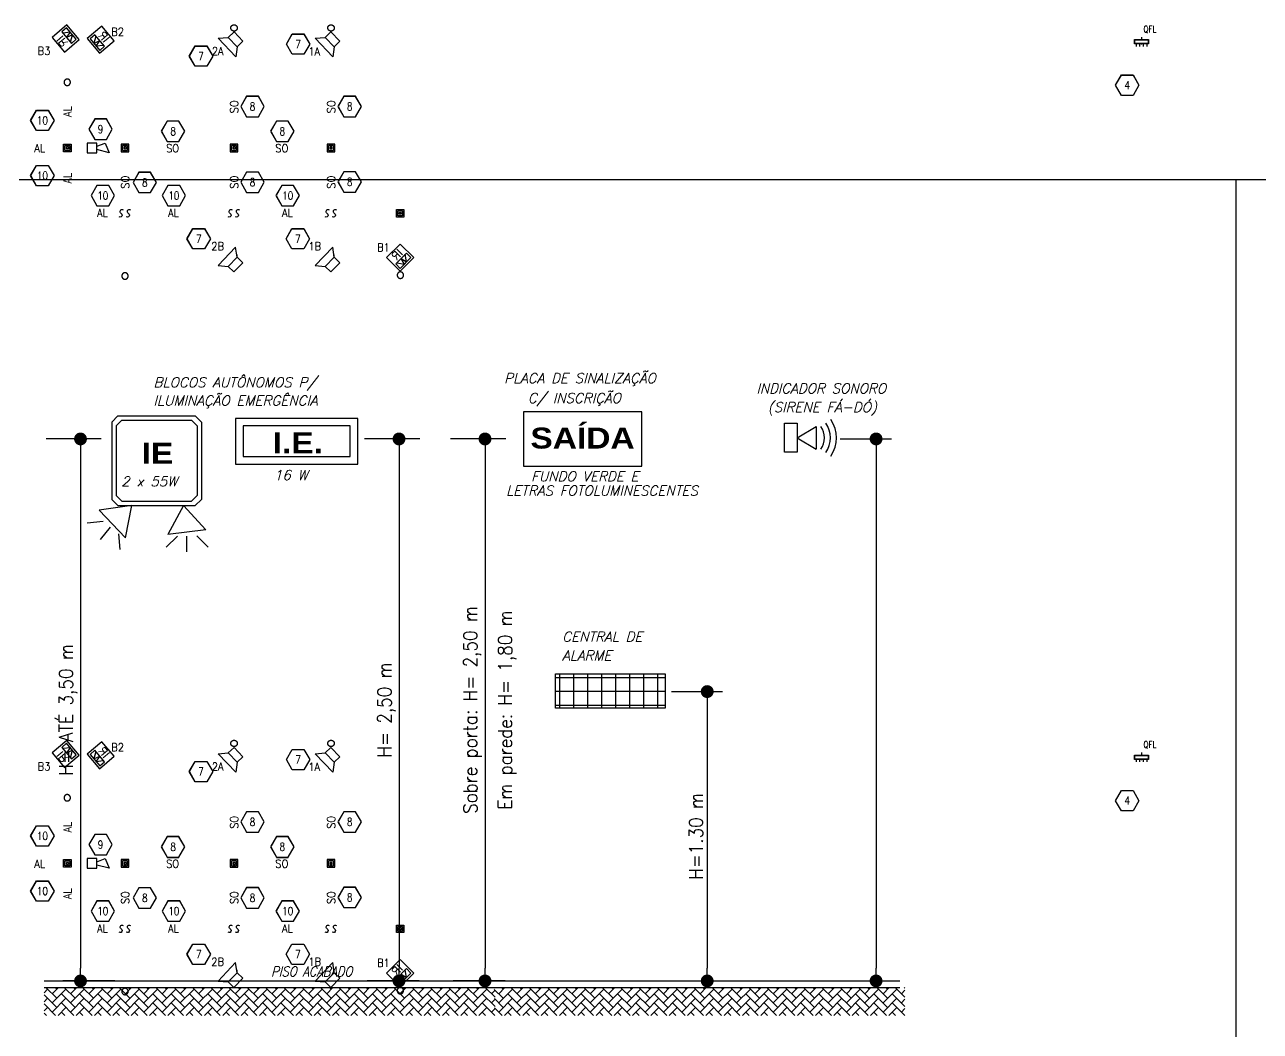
# Model space of a CAD drawing. Header units: millimetres. Extents: x -96513 to 442697, y -70111 to 173034.
# Drawn here: x 289852 to 328463, y -51724 to -20275 of the extents above; entities that cross this region are included whole.
import ezdxf
from ezdxf.enums import TextEntityAlignment as Align

# ---------------------------------------------------------------- set-up
doc = ezdxf.new("R2010")
doc.units = ezdxf.units.MM
doc.set_wipeout_variables(frame=1)
doc.linetypes.add('EXPOSED0', pattern=[6.35, 3.175, -0.79375, 0.396875, -0.79375, 0.396875, -0.79375])
for name, color, linetype in [('ALV1', 1, 'Continuous'), ('Anno', 223, 'Continuous'), ('Dimens', 30, 'Continuous'), ('Eqpm-Id', 2, 'Continuous'), ('Fire', 133, 'Continuous'), ('Hatch', 8, 'Continuous'), ('Inc', 10, 'Continuous'), ('Lite-Cqd', 114, 'Continuous'), ('Misc2', 223, 'Continuous'), ('Panel', 53, 'Continuous'), ('Symb-De', 6, 'Continuous'), ('Symb-Hi', 1, 'Continuous'), ('Symb3', 140, 'Continuous'), ('Symb9', 1, 'Continuous'), ('TextIn', 172, 'Continuous'), ('Wire', 84, 'Continuous')]:
    doc.layers.add(name, color=color, linetype=linetype)
doc.styles.add('Arial-Black', font='')
doc.styles.add('MECS', font='ROMANS.shx', dxfattribs={"width": 0.9, "height": 6250})
doc.styles.add('ROMANS', font='ROMANS.shx', dxfattribs={"width": 0.9, "height": 0.09375})
doc.styles.get('Arial-Black').set_extended_font_data('Arial Black')

# ---------------------------------------------------------------- blocks, each defined once
blk = doc.blocks.new('E.IntWir-Conduit')
at = {"color": 0, "linetype": 'ByBlock', "lineweight": -2}
blk.add_circle((0, 0.098425), 0.03937, dxfattribs=at)
blk = doc.blocks.new('*U106')
for points in [[(-0.047, -0.047), (0.047, -0.047), (0.047, 0.047), (-0.047, 0.047)], [(-0.03, -0.03), (0.03, -0.03), (0.03, 0.03), (-0.03, 0.03)], [(-0.012, -0.012), (0.012, -0.012), (0.012, 0.012), (-0.012, 0.012)]]:
    blk.add_lwpolyline(points, close=True)
blk = doc.blocks.new('G.Label-On-Line')
at = {"color": 18, "linetype": 'ByBlock', "lineweight": -2}
blk.add_wipeout([(-0.5, -0.5), (0.5, -0.5), (0.5, 0.5), (-0.5, 0.5)], dxfattribs=at)
at = {"color": 0, "linetype": 'ByBlock', "lineweight": -2, "style": 'MECS', "width": 0.9}
blk.add_attdef('LABEL', text='', height=1, dxfattribs=at).set_placement((0, 0), align=Align.MIDDLE_CENTER)
blk = doc.blocks.new('G.RefSym-Keynote')
at = {"color": 18}
blk.add_wipeout([(-0.073, 0.123), (0.07, 0.123), (0.142, -0.001), (0.07, -0.124), (-0.073, -0.124), (-0.144, -0.001)], dxfattribs=at)
at = {"color": 0, "linetype": 'ByBlock'}
blk.add_lwpolyline([(-0.073, 0.125), (0.071, 0.125), (0.143, -0.001), (0.071, -0.126), (-0.073, -0.126), (-0.146, -0.001)], close=True, dxfattribs=at)
at = {"color": 0, "linetype": 'ByBlock', "style": 'MECS', "width": 0.8}
blk.add_attdef('NUM', text='', height=0.0941, dxfattribs=at).set_placement((-0.001, -0.001), align=Align.MIDDLE)
blk = doc.blocks.new('E.IntSnd-Loudspeaker')
at = {"color": 18}
blk.add_wipeout([(-0.098, -0.079), (-0.098, 0.079), (0, 0.079), (0.098, 0.157), (0.098, -0.157), (0, -0.079)], dxfattribs=at)
at = {"color": 0, "linetype": 'ByBlock', "lineweight": -2}
blk.add_lwpolyline([(0, 0.079), (-0.098, 0.079), (-0.098, -0.079), (0, -0.079), (0, 0.079), (0.098, 0.157), (0.098, -0.157), (0, -0.079)], dxfattribs=at)
at = {"color": 0, "linetype": 'ByBlock', "lineweight": -2, "style": 'MECS', "width": 0.9}
blk.add_attdef('ID', text='', height=0.0984, dxfattribs=at).set_placement((0.158, 0.046), align=Align.TOP_LEFT)
blk = doc.blocks.new('E.IntFire-Flame Detector - Infrared')
at = {"color": 18, "linetype": 'ByBlock'}
blk.add_wipeout([(-0.117, -0.118), (-0.117, 0.118), (0.119, 0.118), (0.119, -0.118)], dxfattribs=at)
at = {"color": 0, "linetype": 'ByBlock', "lineweight": -2}
blk.add_lwpolyline([(-0.117, -0.118), (-0.117, 0.118), (0.119, 0.118), (0.119, -0.118)], close=True, dxfattribs=at)
at = {"color": 1, "linetype": 'ByBlock', "lineweight": -2}
blk.add_lwpolyline([(-0.092, -0.094), (-0.092, -0.016), (0.094, -0.016), (0.094, -0.094)], close=True, dxfattribs=at)
blk.add_lwpolyline([(0.074, -0.016), (0.021, -0.094), (0.001, -0.016), (-0.019, -0.094), (-0.072, -0.016)], dxfattribs=at)
at = {"color": 0, "linetype": 'ByBlock', "lineweight": -2, "style": 'MECS'}
blk.add_text('IR', height=0.0984, dxfattribs=at).set_placement((0.001, 0.004), align=Align.CENTER)
blk = doc.blocks.new('*U107')
for points in [[(-0.047, -0.047), (0.047, -0.047), (0.047, 0.047), (-0.047, 0.047)], [(-0.03, -0.03), (0.03, -0.03), (0.03, 0.03), (-0.03, 0.03)], [(-0.012, -0.012), (0.012, -0.012), (0.012, 0.012), (-0.012, 0.012)]]:
    blk.add_lwpolyline(points, close=True)
blk = doc.blocks.new('G.GenSym-Single Break')
at = {"color": 0}
for points in [[(0, 0, 1.046334), (-0.025, 0.043, 1.046334)], [(0, 0, 1), (0.025, -0.043, 1)]]:
    blk.add_lwpolyline(points, format="xyb", dxfattribs=at)
blk = doc.blocks.new('E.IntFire-Alarm Attributes')
at = {"layer": 'Defpoints'}
blk.add_point((0, 0), dxfattribs=at)
at = {"color": 0, "linetype": 'ByBlock', "style": 'MECS', "width": 0.9, "flags": 8}
for tag, p in [('LOC1', (0, 9.49)), ('LOC2', (0, 5.87)), ('ALARMNUM', (0, -5.33))]:
    blk.add_attdef(tag, text='', height=2.5, dxfattribs=at).set_placement(p, align=Align.MIDDLE)
at = {"layer": 'Symb3', "color": 0, "style": 'MECS', "width": 0.8, "flags": 8}
blk.add_attdef('SI', (3.67, -0.3), '', height=2, dxfattribs=at)
at = {"layer": 'Symb9', "color": 0, "style": 'MECS', "width": 0.8, "flags": 9}
blk.add_attdef('DN', text='', height=2, dxfattribs=at).set_placement((0, -8.07), align=Align.MIDDLE_CENTER)
blk = doc.blocks.new('E.IntFire-Horn')
at = {"color": 18}
blk.add_wipeout([(-0.059, 0), (-0.059, 0.118), (-0.02, 0.118), (-0.059, 0.27), (0.059, 0.22), (0.02, 0.118), (0.059, 0.118), (0.059, 0)], dxfattribs=at)
at = {"color": 0, "linetype": 'ByBlock', "lineweight": -2}
blk.add_lwpolyline([(0.02, 0.118), (0.059, 0.22), (-0.059, 0.27), (-0.02, 0.118)], dxfattribs=at)
blk.add_lwpolyline([(0.059, 0), (-0.059, 0), (-0.059, 0.118), (0.059, 0.118)], close=True, dxfattribs=at)
blk = doc.blocks.new('E.IntPan-Distrib Board (flush)')
at = {"color": 0, "linetype": 'ByBlock', "lineweight": -2}
blk.add_point((0, 0), dxfattribs=at)
at = {"layer": 'Symb-De', "style": 'MECS', "width": 0.8}
blk.add_attdef('DBN', text='', height=0.118, dxfattribs=at).set_placement((0, 0.205), align=Align.MIDDLE)
at = {"layer": 'Symb-Hi', "color": 0, "style": 'MECS', "width": 0.9, "flags": 1}
blk.add_attdef('DB', text='', height=0.0787, dxfattribs=at).set_placement((0.413, 0.081), align=Align.MIDDLE)
at = {"layer": 'Symb3', "color": 0, "style": 'MECS', "width": 0.8, "flags": 8}
blk.add_attdef('SI', text='', height=0.0787, dxfattribs=at).set_placement((0.413, -0.02), align=Align.MIDDLE)
at = {"layer": 'Symb9', "color": 0, "style": 'MECS', "width": 0.8, "flags": 9}
blk.add_attdef('DN', text='', height=0.0787, dxfattribs=at).set_placement((0.413, -0.126), align=Align.MIDDLE)
at = {"color": 18, "linetype": 'ByBlock'}
blk.add_wipeout([(-0.119, -0.072), (0.119, -0.072), (0.119, -0.006), (-0.119, -0.006)], dxfattribs=at)
at = {"linetype": 'ByBlock', "lineweight": -2}
h = blk.add_hatch(color=0, dxfattribs=at)
h.paths.add_polyline_path([(-0.125, 0), (-0.125, -0.078), (0.125, -0.078), (0.125, 0)])
h.paths.add_polyline_path([(0.119, -0.006), (0.119, -0.072), (-0.119, -0.072), (-0.119, -0.006)], flags=16)
at = {"color": 0, "linetype": 'ByBlock', "lineweight": -2}
for p, q in [((-0.094, 0), (-0.094, 0.044)), ((-0.031, 0), (-0.031, 0.044)), ((0.031, 0), (0.031, 0.044)), ((0.094, 0), (0.094, 0.044)), ((0, -0.123), (0, -0.078))]:
    blk.add_line(p, q, dxfattribs=at)
for points in [[(-0.125, -0.078), (0.125, -0.078), (0.125, 0), (-0.125, 0)], [(-0.119, -0.072), (0.119, -0.072), (0.119, -0.006), (-0.119, -0.006)]]:
    blk.add_lwpolyline(points, close=True, dxfattribs=at)
blk = doc.blocks.new('DOT')
at = {"layer": 'ALV1', "color": 0, "linetype": 'ByBlock'}
blk.add_line((-0.5, 0), (-1, 0), dxfattribs=at)
at = {"layer": 'ALV1', "color": 0, "linetype": 'ByBlock', "const_width": 0.5}
blk.add_lwpolyline([(-0.25, 0, 1), (0.25, 0, 1)], format="xyb", close=True, dxfattribs=at)

msp = doc.modelspace()

# ---------------------------------------------------------------- hatches: boundary and pattern name
at = {"layer": 'Hatch', "linetype": 'Continuous'}
h = msp.add_hatch(dxfattribs=at)
h.set_pattern_fill('AR-HBONE', color=256, scale=50.553429, style=0)
h.set_pattern_definition([(45, (-2970303.86, -3504822.42), (0, 285.973378), [606.641145, -202.213715]), (135, (-2970160.87, -3504679.44), (0, 285.973378), [606.641145, -202.213715])])
h.paths.add_polyline_path([(317358, -50355), (304526, -50355), (304541, -51226), (317358, -51226)])
at = {"layer": 'Inc', "linetype": 'Continuous'}
h = msp.add_hatch(dxfattribs=at)
h.set_pattern_fill('NET', color=256, scale=137.672736, style=0)
h.set_pattern_definition([(0, (-2257518.2, -736546.33), (0, 437.11094), []), (90, (-2257518.2, -736546.33), (-437.11094, 0), [])])
h.paths.add_polyline_path([(309864, -40560), (306442, -40560), (306442, -41624), (309864, -41624)])

# ---------------------------------------------------------------- linework, layer by layer
at = {"color": 8}
msp.add_line((327697, -25111), (327697, -65111), dxfattribs=at)
at = {"linetype": 'Continuous'}
for p, q in [((304571, -50151), (317203, -50151)), ((304571, -50355), (317203, -50355))]:
    msp.add_line(p, q, dxfattribs=at)
at = {"layer": 'Dimens'}
for p, q in [((292244, -33217), (290522, -33217)), ((302197, -33217), (300475, -33217)), ((304884, -33217), (303162, -33217)), ((315338, -33217), (316939, -33217)), ((316457, -33417), (316457, -33618)), ((304236, -33618), (304236, -49750)), ((316457, -33618), (316457, -40710)), ((316457, -37866), (316457, -49750)), ((310061, -41111), (311662, -41111)), ((311180, -41512), (311180, -49750)), ((292670, -50151), (291039, -50151)), ((304869, -50151), (303239, -50151)), ((310061, -50151), (311662, -50151))]:
    msp.add_line(p, q, dxfattribs=at)
at = {"layer": 'Dimens', "const_width": 201}
for points in [[(316457, -33317, 1), (316457, -33116, 1)], [(311180, -41010, 1), (311180, -41211, 1)]]:
    msp.add_lwpolyline(points, format="xyb", close=True, dxfattribs=at)
at = {"layer": 'Inc', "linetype": 'Continuous'}
for p, q in [((292571, -32690), (292767, -32494)), ((292571, -32690), (292571, -35104)), ((292711, -32811), (292888, -32634)), ((292711, -32811), (292711, -34984)), ((292767, -32494), (295181, -32494)), ((292888, -32634), (295061, -32634)), ((293132, -32494), (294816, -32494)), ((293132, -32494), (294816, -32494)), ((293216, -32634), (294732, -32634)), ((293216, -32634), (294732, -32634)), ((295237, -32811), (295061, -32634)), ((295378, -32690), (295181, -32494)), ((295237, -32811), (295237, -34984)), ((295378, -32690), (295378, -35104)), ((292711, -33139), (292711, -34655)), ((295237, -33139), (295237, -34655)), ((313988, -33181), (314589, -32827)), ((313988, -33181), (314589, -33536)), ((314589, -32827), (314589, -33536)), ((292571, -35104), (292767, -35301)), ((292711, -34984), (292888, -35161)), ((295237, -34984), (295061, -35161)), ((295378, -35104), (295181, -35301)), ((293195, -35301), (292181, -35444)), ((293005, -36307), (292181, -35444)), ((292767, -35301), (295181, -35301)), ((292888, -35161), (295061, -35161)), ((293005, -36307), (293195, -35301)), ((293132, -35301), (294816, -35301)), ((293132, -35301), (294816, -35301)), ((293216, -35161), (294732, -35161)), ((293216, -35161), (294732, -35161)), ((294819, -35301), (294329, -36200)), ((295513, -36054), (294819, -35301)), ((292302, -35796), (291808, -35845)), ((292521, -35976), (292207, -36360)), ((292779, -36179), (292828, -36673)), ((294624, -36250), (294273, -36601)), ((295513, -36054), (294329, -36200)), ((294908, -36250), (294908, -36747)), ((295236, -36243), (295587, -36594))]:
    msp.add_line(p, q, dxfattribs=at)
for points in [[(309140, -32367), (305443, -32367), (305443, -34066), (309140, -34066)], [(313600, -33635), (313600, -32728), (313988, -32728), (313988, -33635)], [(306442, -40560), (309864, -40560), (309864, -41624), (306442, -41624)]]:
    msp.add_lwpolyline(points, close=True, dxfattribs=at)
at = {"layer": 'Inc'}
for points in [[(296439, -32573), (296439, -34005), (300260, -34005), (300260, -32573)], [(296678, -32811), (296678, -33767), (300021, -33767), (300021, -32811)]]:
    msp.add_lwpolyline(points, close=True, dxfattribs=at)
at = {"layer": 'Inc', "color": 2, "linetype": 'Continuous'}
for radius in [810, 998, 622]:
    msp.add_arc((314222, -33181), radius, 325.2097, 34.7903, dxfattribs=at)
at = {"layer": 'TextIn'}
msp.add_line((311465, -50151), (313066, -50151), dxfattribs=at)

# ---------------------------------------------------------------- block references
at = {"color": 2, "linetype": 'Continuous', "xscale": -2540, "yscale": 2540, "zscale": 2540, "rotation": 180}
for p in [(292865, -26168), (293091, -26168), (296272, -26168), (296498, -26168), (299302, -26168), (299528, -26168), (292865, -48523), (293091, -48523), (296272, -48523), (296498, -48523), (299302, -48523), (299528, -48523)]:
    msp.add_blockref('G.GenSym-Single Break', p, dxfattribs=at)
at = {"layer": 'Anno', "color": 83}
ref = msp.add_blockref('G.RefSym-Keynote', (324307, -22162), dxfattribs=dict(at, xscale=2540, yscale=2540, zscale=2540))
ref.add_attrib('NUM', '4', dxfattribs={"layer": '0', "color": 0, "linetype": 'ByBlock', "height": 250, "style": 'MECS', "width": 0.8}).set_placement((324304, -22163), align=Align.MIDDLE)
ref = msp.add_blockref('G.RefSym-Keynote', (290408, -23264), dxfattribs=dict(at, xscale=2540, yscale=2540, zscale=2540))
ref.add_attrib('NUM', '10', dxfattribs={"layer": '0', "color": 0, "linetype": 'ByBlock', "height": 250, "style": 'MECS', "width": 0.8}).set_placement((290405, -23266), align=Align.MIDDLE)
ref = msp.add_blockref('G.RefSym-Keynote', (290408, -24986), dxfattribs=dict(at, xscale=2540, yscale=2540, zscale=2540))
ref.add_attrib('NUM', '10', dxfattribs={"layer": '0', "color": 0, "linetype": 'ByBlock', "height": 250, "style": 'MECS', "width": 0.8}).set_placement((290405, -24987), align=Align.MIDDLE)
ref = msp.add_blockref('G.RefSym-Keynote', (294515, -25615), dxfattribs=dict(at, xscale=-2540, yscale=2540, zscale=2540, rotation=180))
ref.add_attrib('NUM', '10', dxfattribs={"layer": '0', "color": 0, "linetype": 'ByBlock', "height": 250, "style": 'MECS', "width": 0.8}).set_placement((294513, -25614), align=Align.MIDDLE)
ref = msp.add_blockref('G.RefSym-Keynote', (298074, -25615), dxfattribs=dict(at, xscale=-2540, yscale=2540, zscale=2540, rotation=180))
ref.add_attrib('NUM', '10', dxfattribs={"layer": '0', "color": 0, "linetype": 'ByBlock', "height": 250, "style": 'MECS', "width": 0.8}).set_placement((298072, -25614), align=Align.MIDDLE)
ref = msp.add_blockref('G.RefSym-Keynote', (324307, -44517), dxfattribs=dict(at, xscale=2540, yscale=2540, zscale=2540))
ref.add_attrib('NUM', '4', dxfattribs={"layer": '0', "color": 0, "linetype": 'ByBlock', "height": 250, "style": 'MECS', "width": 0.8}).set_placement((324304, -44518), align=Align.MIDDLE)
ref = msp.add_blockref('G.RefSym-Keynote', (290408, -45619), dxfattribs=dict(at, xscale=2540, yscale=2540, zscale=2540))
ref.add_attrib('NUM', '10', dxfattribs={"layer": '0', "color": 0, "linetype": 'ByBlock', "height": 250, "style": 'MECS', "width": 0.8}).set_placement((290405, -45621), align=Align.MIDDLE)
ref = msp.add_blockref('G.RefSym-Keynote', (290408, -47341), dxfattribs=dict(at, xscale=2540, yscale=2540, zscale=2540))
ref.add_attrib('NUM', '10', dxfattribs={"layer": '0', "color": 0, "linetype": 'ByBlock', "height": 250, "style": 'MECS', "width": 0.8}).set_placement((290405, -47342), align=Align.MIDDLE)
ref = msp.add_blockref('G.RefSym-Keynote', (294515, -47970), dxfattribs=dict(at, xscale=-2540, yscale=2540, zscale=2540, rotation=180))
ref.add_attrib('NUM', '10', dxfattribs={"layer": '0', "color": 0, "linetype": 'ByBlock', "height": 250, "style": 'MECS', "width": 0.8}).set_placement((294513, -47969), align=Align.MIDDLE)
ref = msp.add_blockref('G.RefSym-Keynote', (298074, -47970), dxfattribs=dict(at, xscale=-2540, yscale=2540, zscale=2540, rotation=180))
ref.add_attrib('NUM', '10', dxfattribs={"layer": '0', "color": 0, "linetype": 'ByBlock', "height": 250, "style": 'MECS', "width": 0.8}).set_placement((298072, -47969), align=Align.MIDDLE)
at = {"layer": 'Dimens', "xscale": 401.2176883465023, "yscale": 401.2176883465023, "zscale": 401.2176883465023}
for p, rotation in [((291596, -33217), 90), ((301549, -33217), 90), ((304236, -33217), 90), ((311180, -41111), 90), ((291596, -50151), 270), ((304236, -50151), 270), ((311180, -50151), 270), ((316457, -50151), 270)]:
    msp.add_blockref('DOT', p, dxfattribs=dict(at, rotation=rotation))
at = {"layer": 'Fire', "xscale": -2540, "yscale": 2540, "zscale": 2540}
for name, p, rotation in [('E.IntFire-Flame Detector - Infrared', (291127, -20703), 130.2363583092725), ('E.IntFire-Flame Detector - Infrared', (292230, -20745), 310.2363583092725), ('E.IntFire-Horn', (291804, -24123), 269.9980708493723), ('E.IntFire-Flame Detector - Infrared', (291127, -43058), 130.2363583092726), ('E.IntFire-Flame Detector - Infrared', (292230, -43100), 310.2363583092725), ('E.IntFire-Horn', (291804, -46479), 269.9980708493723)]:
    msp.add_blockref(name, p, dxfattribs=dict(at, rotation=rotation))
at = {"layer": 'Lite-Cqd', "xscale": -2540, "yscale": 2540, "zscale": 2540, "rotation": 180}
for name, p in [('*U106', (291186, -24124)), ('*U107', (301585, -26168)), ('*U106', (291186, -46479)), ('*U107', (301585, -48523))]:
    msp.add_blockref(name, p, dxfattribs=at)
at = {"layer": 'Lite-Cqd', "xscale": 2540, "yscale": 2540, "zscale": 2540}
for p in [(292987, -24124), (296394, -24124), (299424, -24124), (292987, -46479), (296394, -46479), (299424, -46479)]:
    msp.add_blockref('*U106', p, dxfattribs=at)
at = {"layer": 'Panel'}
ref = msp.add_blockref('E.IntPan-Distrib Board (flush)', (324748, -20875), dxfattribs=dict(at, xscale=-1752.6, yscale=1752.6, zscale=1752.6, rotation=180))
ref.add_attrib('DBN', 'QFL', dxfattribs={"layer": 'Symb-De', "height": 207, "style": 'MECS', "width": 0.8}).set_placement((325015, -20421), align=Align.MIDDLE)
ref = msp.add_blockref('E.IntPan-Distrib Board (flush)', (324748, -43230), dxfattribs=dict(at, xscale=-1752.6, yscale=1752.6, zscale=1752.6, rotation=180))
ref.add_attrib('DBN', 'QFL', dxfattribs={"layer": 'Symb-De', "height": 207, "style": 'MECS', "width": 0.8}).set_placement((325015, -42776), align=Align.MIDDLE)
at = {"layer": 'Wire', "linetype": 'EXPOSED0', "ltscale": 100, "xscale": 2540, "yscale": 2540, "zscale": 2540}
for p in [(296394, -20625), (299424, -20625), (296394, -42980), (299424, -42980)]:
    msp.add_blockref('E.IntWir-Conduit', p, dxfattribs=at)
at = {"layer": 'Wire', "linetype": 'EXPOSED0', "ltscale": 100, "xscale": -2540, "yscale": 2540, "zscale": 2540, "rotation": 180}
for p in [(291181, -21824), (296393, -27249), (299424, -27249), (292986, -27875), (301591, -27850), (291181, -44179), (296393, -49604), (299424, -49604), (292986, -50231), (301591, -50205)]:
    msp.add_blockref('E.IntWir-Conduit', p, dxfattribs=at)
at = {"layer": 'Wire', "color": 223}
ref = msp.add_blockref('G.Label-On-Line', (291194, -22990), dxfattribs=dict(at, xscale=553.5714285714284, yscale=350, zscale=250, rotation=90))
ref.add_attrib('LABEL', 'AL', dxfattribs={"layer": '0', "color": 0, "linetype": 'ByBlock', "lineweight": -2, "height": 250, "rotation": 90, "style": 'MECS', "width": 0.9}).set_placement((291194, -22990), align=Align.MIDDLE_CENTER)
ref = msp.add_blockref('G.Label-On-Line', (296400, -22839), dxfattribs=dict(at, xscale=-553.5714285714284, yscale=350, zscale=250, rotation=89.99999999999997))
ref.add_attrib('LABEL', 'SO', dxfattribs={"layer": '0', "color": 0, "linetype": 'ByBlock', "lineweight": -2, "height": 250, "rotation": 90, "style": 'MECS', "width": 0.9}).set_placement((296400, -22839), align=Align.MIDDLE_CENTER)
ref = msp.add_blockref('G.Label-On-Line', (299430, -22839), dxfattribs=dict(at, xscale=-553.5714285714284, yscale=350, zscale=250, rotation=89.99999999999997))
ref.add_attrib('LABEL', 'SO', dxfattribs={"layer": '0', "color": 0, "linetype": 'ByBlock', "lineweight": -2, "height": 250, "rotation": 90, "style": 'MECS', "width": 0.9}).set_placement((299430, -22839), align=Align.MIDDLE_CENTER)
ref = msp.add_blockref('G.Label-On-Line', (290320, -24137), dxfattribs=dict(at, xscale=553.5714285714284, yscale=350, zscale=250))
ref.add_attrib('LABEL', 'AL', dxfattribs={"layer": '0', "color": 0, "linetype": 'ByBlock', "lineweight": -2, "height": 250, "style": 'MECS', "width": 0.9}).set_placement((290320, -24137), align=Align.MIDDLE_CENTER)
ref = msp.add_blockref('G.Label-On-Line', (294473, -24135), dxfattribs=dict(at, xscale=-553.5714285714284, yscale=350, zscale=250, rotation=180))
ref.add_attrib('LABEL', 'SO', dxfattribs={"layer": '0', "color": 0, "linetype": 'ByBlock', "lineweight": -2, "height": 250, "style": 'MECS', "width": 0.9}).set_placement((294473, -24135), align=Align.MIDDLE_CENTER)
ref = msp.add_blockref('G.Label-On-Line', (297887, -24135), dxfattribs=dict(at, xscale=-553.5714285714284, yscale=350, zscale=250, rotation=180))
ref.add_attrib('LABEL', 'SO', dxfattribs={"layer": '0', "color": 0, "linetype": 'ByBlock', "lineweight": -2, "height": 250, "style": 'MECS', "width": 0.9}).set_placement((297887, -24135), align=Align.MIDDLE_CENTER)
ref = msp.add_blockref('G.Label-On-Line', (291194, -25071), dxfattribs=dict(at, xscale=553.5714285714284, yscale=350, zscale=250, rotation=90))
ref.add_attrib('LABEL', 'AL', dxfattribs={"layer": '0', "color": 0, "linetype": 'ByBlock', "lineweight": -2, "height": 250, "rotation": 90, "style": 'MECS', "width": 0.9}).set_placement((291194, -25071), align=Align.MIDDLE_CENTER)
ref = msp.add_blockref('G.Label-On-Line', (296400, -25194), dxfattribs=dict(at, xscale=-553.5714285714284, yscale=350, zscale=250, rotation=89.99999999999997))
ref.add_attrib('LABEL', 'SO', dxfattribs={"layer": '0', "color": 0, "linetype": 'ByBlock', "lineweight": -2, "height": 250, "rotation": 90, "style": 'MECS', "width": 0.9}).set_placement((296400, -25194), align=Align.MIDDLE_CENTER)
ref = msp.add_blockref('G.Label-On-Line', (299430, -25194), dxfattribs=dict(at, xscale=-553.5714285714284, yscale=350, zscale=250, rotation=89.99999999999997))
ref.add_attrib('LABEL', 'SO', dxfattribs={"layer": '0', "color": 0, "linetype": 'ByBlock', "lineweight": -2, "height": 250, "rotation": 90, "style": 'MECS', "width": 0.9}).set_placement((299430, -25194), align=Align.MIDDLE_CENTER)
ref = msp.add_blockref('G.Label-On-Line', (291194, -45345), dxfattribs=dict(at, xscale=553.5714285714284, yscale=350, zscale=250, rotation=90))
ref.add_attrib('LABEL', 'AL', dxfattribs={"layer": '0', "color": 0, "linetype": 'ByBlock', "lineweight": -2, "height": 250, "rotation": 90, "style": 'MECS', "width": 0.9}).set_placement((291194, -45345), align=Align.MIDDLE_CENTER)
ref = msp.add_blockref('G.Label-On-Line', (296400, -45194), dxfattribs=dict(at, xscale=-553.5714285714284, yscale=350, zscale=250, rotation=89.99999999999993))
ref.add_attrib('LABEL', 'SO', dxfattribs={"layer": '0', "color": 0, "linetype": 'ByBlock', "lineweight": -2, "height": 250, "rotation": 90, "style": 'MECS', "width": 0.9}).set_placement((296400, -45194), align=Align.MIDDLE_CENTER)
ref = msp.add_blockref('G.Label-On-Line', (299430, -45194), dxfattribs=dict(at, xscale=-553.5714285714284, yscale=350, zscale=250, rotation=89.99999999999993))
ref.add_attrib('LABEL', 'SO', dxfattribs={"layer": '0', "color": 0, "linetype": 'ByBlock', "lineweight": -2, "height": 250, "rotation": 90, "style": 'MECS', "width": 0.9}).set_placement((299430, -45194), align=Align.MIDDLE_CENTER)
ref = msp.add_blockref('G.Label-On-Line', (290320, -46493), dxfattribs=dict(at, xscale=553.5714285714284, yscale=350, zscale=250))
ref.add_attrib('LABEL', 'AL', dxfattribs={"layer": '0', "color": 0, "linetype": 'ByBlock', "lineweight": -2, "height": 250, "style": 'MECS', "width": 0.9}).set_placement((290320, -46493), align=Align.MIDDLE_CENTER)
ref = msp.add_blockref('G.Label-On-Line', (294473, -46490), dxfattribs=dict(at, xscale=-553.5714285714284, yscale=350, zscale=250, rotation=180))
ref.add_attrib('LABEL', 'SO', dxfattribs={"layer": '0', "color": 0, "linetype": 'ByBlock', "lineweight": -2, "height": 250, "style": 'MECS', "width": 0.9}).set_placement((294473, -46490), align=Align.MIDDLE_CENTER)
ref = msp.add_blockref('G.Label-On-Line', (297887, -46490), dxfattribs=dict(at, xscale=-553.5714285714284, yscale=350, zscale=250, rotation=180))
ref.add_attrib('LABEL', 'SO', dxfattribs={"layer": '0', "color": 0, "linetype": 'ByBlock', "lineweight": -2, "height": 250, "style": 'MECS', "width": 0.9}).set_placement((297887, -46490), align=Align.MIDDLE_CENTER)
ref = msp.add_blockref('G.Label-On-Line', (291194, -47426), dxfattribs=dict(at, xscale=553.5714285714284, yscale=350, zscale=250, rotation=90))
ref.add_attrib('LABEL', 'AL', dxfattribs={"layer": '0', "color": 0, "linetype": 'ByBlock', "lineweight": -2, "height": 250, "rotation": 90, "style": 'MECS', "width": 0.9}).set_placement((291194, -47426), align=Align.MIDDLE_CENTER)
ref = msp.add_blockref('G.Label-On-Line', (296400, -47549), dxfattribs=dict(at, xscale=-553.5714285714284, yscale=350, zscale=250, rotation=89.99999999999993))
ref.add_attrib('LABEL', 'SO', dxfattribs={"layer": '0', "color": 0, "linetype": 'ByBlock', "lineweight": -2, "height": 250, "rotation": 90, "style": 'MECS', "width": 0.9}).set_placement((296400, -47549), align=Align.MIDDLE_CENTER)
ref = msp.add_blockref('G.Label-On-Line', (299430, -47549), dxfattribs=dict(at, xscale=-553.5714285714284, yscale=350, zscale=250, rotation=89.99999999999993))
ref.add_attrib('LABEL', 'SO', dxfattribs={"layer": '0', "color": 0, "linetype": 'ByBlock', "lineweight": -2, "height": 250, "rotation": 90, "style": 'MECS', "width": 0.9}).set_placement((299430, -47549), align=Align.MIDDLE_CENTER)

# ---------------------------------------------------------------- texts
at = {"linetype": 'Continuous', "style": 'ROMANS', "oblique": 15}
for s, height, p in [('BLOCOS AUTÔNOMOS P/', 308.14, (293878, -31601)), ('INDICADOR SONORO', 308.14, (312716, -31793)), ('ILUMINAÇÃO EMERGÊNCIA', 308.14, (293878, -32171)), ('(SIRENE FÁ-DÓ)', 308.14, (313075, -32378)), ('16 W', 308.1, (297640, -34500)), ('2 x 55W', 308.1, (292867, -34696)), ('CENTRAL DE', 308.1, (306649, -39550)), ('ALARME', 308.1, (306649, -40135))]:
    msp.add_text(s, height=height, dxfattribs=at).set_placement(p)
at = {"linetype": 'Continuous', "style": 'Arial-Black'}
for s, p in [('I.E.', (297601, -33666)), ('IE', (293505, -33992, 0))]:
    msp.add_text(s, height=654.8, dxfattribs=at).set_placement(p)
at = {"linetype": 'Continuous', "char_height": 427.97, "attachment_point": 5, "rotation": 90, "style": 'ROMANS'}
for s, insert in [('\\A1;Sobre porta: H= 2,50 m', (303847, -41684)), ('\\A1;Em parede: H= 1,80 m', (304937, -41684)), ('\\A1;H= 2,50 m', (301161, -41684)), ('\\A1;H=1.30 m', (310832, -45631))]:
    msp.add_mtext(s, dxfattribs=dict(at, insert=insert))
at = {"layer": 'TextIn', "color": 116, "linetype": 'Continuous', "true_color": 0x136734, "style": 'ROMANS', "oblique": 15}
for s, p in [('PLACA DE SINALIZAÇÃO', (304833, -31472)), ('C/ INSCRIÇÃO ', (305577, -32095)), ('FUNDO VERDE E', (305683, -34540)), ('LETRAS FOTOLUMINESCENTES', (304894, -34984))]:
    msp.add_text(s, height=308.14, dxfattribs=at).set_placement(p)
at = {"layer": 'TextIn', "color": 116, "linetype": 'Continuous', "true_color": 0x136734, "style": 'Arial-Black'}
msp.add_text('SAÍDA', height=654.8, dxfattribs=at).set_placement((305655, -33517))

# ---------------------------------------------------------------- next in the draw order: linework, layer by layer
at = {"layer": 'Dimens'}
msp.add_line((291596, -33618), (291596, -49750), dxfattribs=at)

# ---------------------------------------------------------------- next in the draw order: block references
at = {"layer": 'Anno', "color": 83}
ref = msp.add_blockref('G.RefSym-Keynote', (296973, -22831), dxfattribs=dict(at, xscale=-2540, yscale=2540, zscale=2540, rotation=180))
ref.add_attrib('NUM', '8', dxfattribs={"layer": '0', "color": 0, "linetype": 'ByBlock', "height": 250, "style": 'MECS', "width": 0.8}).set_placement((296970, -22829), align=Align.MIDDLE)
ref = msp.add_blockref('G.RefSym-Keynote', (300010, -22831), dxfattribs=dict(at, xscale=-2540, yscale=2540, zscale=2540, rotation=180))
ref.add_attrib('NUM', '8', dxfattribs={"layer": '0', "color": 0, "linetype": 'ByBlock', "height": 250, "style": 'MECS', "width": 0.8}).set_placement((300007, -22829), align=Align.MIDDLE)
ref = msp.add_blockref('G.RefSym-Keynote', (292224, -23539), dxfattribs=dict(at, xscale=-2540, yscale=2540, zscale=2540, rotation=180))
ref.add_attrib('NUM', '9', dxfattribs={"layer": '0', "color": 0, "linetype": 'ByBlock', "height": 250, "style": 'MECS', "width": 0.8}).set_placement((292221, -23538), align=Align.MIDDLE)
ref = msp.add_blockref('G.RefSym-Keynote', (294492, -23607), dxfattribs=dict(at, xscale=-2540, yscale=2540, zscale=2540, rotation=180))
ref.add_attrib('NUM', '8', dxfattribs={"layer": '0', "color": 0, "linetype": 'ByBlock', "height": 250, "style": 'MECS', "width": 0.8}).set_placement((294489, -23606), align=Align.MIDDLE)
ref = msp.add_blockref('G.RefSym-Keynote', (297905, -23607), dxfattribs=dict(at, xscale=-2540, yscale=2540, zscale=2540, rotation=180))
ref.add_attrib('NUM', '8', dxfattribs={"layer": '0', "color": 0, "linetype": 'ByBlock', "height": 250, "style": 'MECS', "width": 0.8}).set_placement((297903, -23606), align=Align.MIDDLE)
ref = msp.add_blockref('G.RefSym-Keynote', (296973, -25200), dxfattribs=dict(at, xscale=-2540, yscale=2540, zscale=2540, rotation=180))
ref.add_attrib('NUM', '8', dxfattribs={"layer": '0', "color": 0, "linetype": 'ByBlock', "height": 250, "style": 'MECS', "width": 0.8}).set_placement((296970, -25199), align=Align.MIDDLE)
ref = msp.add_blockref('G.RefSym-Keynote', (300010, -25187), dxfattribs=dict(at, xscale=-2540, yscale=2540, zscale=2540, rotation=180))
ref.add_attrib('NUM', '8', dxfattribs={"layer": '0', "color": 0, "linetype": 'ByBlock', "height": 250, "style": 'MECS', "width": 0.8}).set_placement((300007, -25185), align=Align.MIDDLE)
ref = msp.add_blockref('G.RefSym-Keynote', (292296, -25615), dxfattribs=dict(at, xscale=-2540, yscale=2540, zscale=2540, rotation=180))
ref.add_attrib('NUM', '10', dxfattribs={"layer": '0', "color": 0, "linetype": 'ByBlock', "height": 250, "style": 'MECS', "width": 0.8}).set_placement((292293, -25614), align=Align.MIDDLE)
ref = msp.add_blockref('G.RefSym-Keynote', (296973, -45186), dxfattribs=dict(at, xscale=-2540, yscale=2540, zscale=2540, rotation=180))
ref.add_attrib('NUM', '8', dxfattribs={"layer": '0', "color": 0, "linetype": 'ByBlock', "height": 250, "style": 'MECS', "width": 0.8}).set_placement((296970, -45184), align=Align.MIDDLE)
ref = msp.add_blockref('G.RefSym-Keynote', (300010, -45186), dxfattribs=dict(at, xscale=-2540, yscale=2540, zscale=2540, rotation=180))
ref.add_attrib('NUM', '8', dxfattribs={"layer": '0', "color": 0, "linetype": 'ByBlock', "height": 250, "style": 'MECS', "width": 0.8}).set_placement((300007, -45184), align=Align.MIDDLE)
ref = msp.add_blockref('G.RefSym-Keynote', (292224, -45894), dxfattribs=dict(at, xscale=-2540, yscale=2540, zscale=2540, rotation=180))
ref.add_attrib('NUM', '9', dxfattribs={"layer": '0', "color": 0, "linetype": 'ByBlock', "height": 250, "style": 'MECS', "width": 0.8}).set_placement((292221, -45893), align=Align.MIDDLE)
ref = msp.add_blockref('G.RefSym-Keynote', (294492, -45962), dxfattribs=dict(at, xscale=-2540, yscale=2540, zscale=2540, rotation=180))
ref.add_attrib('NUM', '8', dxfattribs={"layer": '0', "color": 0, "linetype": 'ByBlock', "height": 250, "style": 'MECS', "width": 0.8}).set_placement((294489, -45961), align=Align.MIDDLE)
ref = msp.add_blockref('G.RefSym-Keynote', (297905, -45962), dxfattribs=dict(at, xscale=-2540, yscale=2540, zscale=2540, rotation=180))
ref.add_attrib('NUM', '8', dxfattribs={"layer": '0', "color": 0, "linetype": 'ByBlock', "height": 250, "style": 'MECS', "width": 0.8}).set_placement((297903, -45961), align=Align.MIDDLE)
ref = msp.add_blockref('G.RefSym-Keynote', (296973, -47555), dxfattribs=dict(at, xscale=-2540, yscale=2540, zscale=2540, rotation=180))
ref.add_attrib('NUM', '8', dxfattribs={"layer": '0', "color": 0, "linetype": 'ByBlock', "height": 250, "style": 'MECS', "width": 0.8}).set_placement((296970, -47554), align=Align.MIDDLE)
ref = msp.add_blockref('G.RefSym-Keynote', (300010, -47542), dxfattribs=dict(at, xscale=-2540, yscale=2540, zscale=2540, rotation=180))
ref.add_attrib('NUM', '8', dxfattribs={"layer": '0', "color": 0, "linetype": 'ByBlock', "height": 250, "style": 'MECS', "width": 0.8}).set_placement((300007, -47541), align=Align.MIDDLE)
ref = msp.add_blockref('G.RefSym-Keynote', (292296, -47970), dxfattribs=dict(at, xscale=-2540, yscale=2540, zscale=2540, rotation=180))
ref.add_attrib('NUM', '10', dxfattribs={"layer": '0', "color": 0, "linetype": 'ByBlock', "height": 250, "style": 'MECS', "width": 0.8}).set_placement((292293, -47969), align=Align.MIDDLE)
at = {"layer": 'Eqpm-Id'}
ref = msp.add_blockref('E.IntFire-Alarm Attributes', (292273, -20668), dxfattribs=dict(at, xscale=-100, yscale=100, zscale=100, rotation=180))
ref.add_attrib('ALARMNUM', 'B2', dxfattribs={"layer": '0', "color": 0, "linetype": 'ByBlock', "height": 250, "style": 'MECS', "width": 0.9, "flags": 8}).set_placement((292755, -20497), align=Align.MIDDLE)
ref = msp.add_blockref('E.IntFire-Alarm Attributes', (289975, -21263), dxfattribs=dict(at, xscale=-100, yscale=100, zscale=100, rotation=180))
ref.add_attrib('ALARMNUM', 'B3', dxfattribs={"layer": '0', "color": 0, "linetype": 'ByBlock', "height": 250, "style": 'MECS', "width": 0.9, "flags": 8}).set_placement((290457, -21093), align=Align.MIDDLE)
ref = msp.add_blockref('E.IntFire-Alarm Attributes', (292273, -43023), dxfattribs=dict(at, xscale=-100, yscale=100, zscale=100, rotation=180))
ref.add_attrib('ALARMNUM', 'B2', dxfattribs={"layer": '0', "color": 0, "linetype": 'ByBlock', "height": 250, "style": 'MECS', "width": 0.9, "flags": 8}).set_placement((292755, -42852), align=Align.MIDDLE)
ref = msp.add_blockref('E.IntFire-Alarm Attributes', (289975, -43619), dxfattribs=dict(at, xscale=-100, yscale=100, zscale=100, rotation=180))
ref.add_attrib('ALARMNUM', 'B3', dxfattribs={"layer": '0', "color": 0, "linetype": 'ByBlock', "height": 250, "style": 'MECS', "width": 0.9, "flags": 8}).set_placement((290457, -43448), align=Align.MIDDLE)
at = {"layer": 'Fire', "xscale": -2540, "yscale": 2540, "zscale": 2540}
for p, rotation in [((301585, -27549), 45.00000000000003), ((301585, -49904), 45.00000000000009)]:
    msp.add_blockref('E.IntFire-Flame Detector - Infrared', p, dxfattribs=dict(at, rotation=rotation))
at = {"layer": 'Misc2'}
ref = msp.add_blockref('E.IntSnd-Loudspeaker', (296351, -20817), dxfattribs=dict(at, xscale=2540, yscale=2540, zscale=2540, rotation=223.6028189727037))
ref.add_attrib('ID', '2A', dxfattribs={"layer": '0', "color": 0, "linetype": 'ByBlock', "lineweight": -2, "height": 250, "style": 'MECS', "width": 0.9}).set_placement((295699, -20976), align=Align.TOP_LEFT)
ref = msp.add_blockref('E.IntSnd-Loudspeaker', (299381, -20817), dxfattribs=dict(at, xscale=2540, yscale=2540, zscale=2540, rotation=223.6028189727037))
ref.add_attrib('ID', '1A', dxfattribs={"layer": '0', "color": 0, "linetype": 'ByBlock', "lineweight": -2, "height": 250, "style": 'MECS', "width": 0.9}).set_placement((298715, -20982), align=Align.TOP_LEFT)
ref = msp.add_blockref('E.IntSnd-Loudspeaker', (296349, -27683), dxfattribs=dict(at, xscale=-2540, yscale=2540, zscale=2540, rotation=316.3971810272963))
ref.add_attrib('ID', '2B', dxfattribs={"layer": '0', "color": 0, "linetype": 'ByBlock', "lineweight": -2, "height": 250, "style": 'MECS', "width": 0.9}).set_placement((295684, -27070), align=Align.TOP_LEFT)
ref = msp.add_blockref('E.IntSnd-Loudspeaker', (299381, -27683), dxfattribs=dict(at, xscale=-2540, yscale=2540, zscale=2540, rotation=316.3971810272963))
ref.add_attrib('ID', '1B', dxfattribs={"layer": '0', "color": 0, "linetype": 'ByBlock', "lineweight": -2, "height": 250, "style": 'MECS', "width": 0.9}).set_placement((298715, -27070), align=Align.TOP_LEFT)
ref = msp.add_blockref('E.IntSnd-Loudspeaker', (296351, -43172), dxfattribs=dict(at, xscale=2540, yscale=2540, zscale=2540, rotation=223.6028189727037))
ref.add_attrib('ID', '2A', dxfattribs={"layer": '0', "color": 0, "linetype": 'ByBlock', "lineweight": -2, "height": 250, "style": 'MECS', "width": 0.9}).set_placement((295699, -43331), align=Align.TOP_LEFT)
ref = msp.add_blockref('E.IntSnd-Loudspeaker', (299381, -43172), dxfattribs=dict(at, xscale=2540, yscale=2540, zscale=2540, rotation=223.6028189727037))
ref.add_attrib('ID', '1A', dxfattribs={"layer": '0', "color": 0, "linetype": 'ByBlock', "lineweight": -2, "height": 250, "style": 'MECS', "width": 0.9}).set_placement((298715, -43337), align=Align.TOP_LEFT)
ref = msp.add_blockref('E.IntSnd-Loudspeaker', (296349, -50038), dxfattribs=dict(at, xscale=-2540, yscale=2540, zscale=2540, rotation=316.3971810272963))
ref.add_attrib('ID', '2B', dxfattribs={"layer": '0', "color": 0, "linetype": 'ByBlock', "lineweight": -2, "height": 250, "style": 'MECS', "width": 0.9}).set_placement((295684, -49425), align=Align.TOP_LEFT)
ref = msp.add_blockref('E.IntSnd-Loudspeaker', (299381, -50038), dxfattribs=dict(at, xscale=-2540, yscale=2540, zscale=2540, rotation=316.3971810272963))
ref.add_attrib('ID', '1B', dxfattribs={"layer": '0', "color": 0, "linetype": 'ByBlock', "lineweight": -2, "height": 250, "style": 'MECS', "width": 0.9}).set_placement((298715, -49425), align=Align.TOP_LEFT)
at = {"layer": 'Wire', "color": 223}
ref = msp.add_blockref('G.Label-On-Line', (294501, -26155), dxfattribs=dict(at, xscale=-553.5714285714284, yscale=350, zscale=250, rotation=180))
ref.add_attrib('LABEL', 'AL', dxfattribs={"layer": '0', "color": 0, "linetype": 'ByBlock', "lineweight": -2, "height": 250, "style": 'MECS', "width": 0.9}).set_placement((294501, -26155), align=Align.MIDDLE_CENTER)
ref = msp.add_blockref('G.Label-On-Line', (298060, -26155), dxfattribs=dict(at, xscale=-553.5714285714284, yscale=350, zscale=250, rotation=180))
ref.add_attrib('LABEL', 'AL', dxfattribs={"layer": '0', "color": 0, "linetype": 'ByBlock', "lineweight": -2, "height": 250, "style": 'MECS', "width": 0.9}).set_placement((298060, -26155), align=Align.MIDDLE_CENTER)
ref = msp.add_blockref('G.Label-On-Line', (294501, -48510), dxfattribs=dict(at, xscale=-553.5714285714284, yscale=350, zscale=250, rotation=180))
ref.add_attrib('LABEL', 'AL', dxfattribs={"layer": '0', "color": 0, "linetype": 'ByBlock', "lineweight": -2, "height": 250, "style": 'MECS', "width": 0.9}).set_placement((294501, -48510), align=Align.MIDDLE_CENTER)
ref = msp.add_blockref('G.Label-On-Line', (298060, -48510), dxfattribs=dict(at, xscale=-553.5714285714284, yscale=350, zscale=250, rotation=180))
ref.add_attrib('LABEL', 'AL', dxfattribs={"layer": '0', "color": 0, "linetype": 'ByBlock', "lineweight": -2, "height": 250, "style": 'MECS', "width": 0.9}).set_placement((298060, -48510), align=Align.MIDDLE_CENTER)

# ---------------------------------------------------------------- next in the draw order: texts
at = {"linetype": 'Continuous', "insert": (291208, -41684), "char_height": 427.97, "attachment_point": 5, "rotation": 90, "style": 'ROMANS'}
msp.add_mtext('\\A1;H= ATÉ 3,50 m', dxfattribs=at)

# ---------------------------------------------------------------- next in the draw order: hatches: boundary and pattern name
at = {"layer": 'Hatch', "linetype": 'Continuous'}
h = msp.add_hatch(dxfattribs=at)
h.set_pattern_fill('AR-HBONE', color=256, scale=50.553429, style=0)
h.set_pattern_definition([(45, (-2983112.33, -3504822.42), (0, 285.973378), [606.641145, -202.213715]), (135, (-2982969.34, -3504679.44), (0, 285.973378), [606.641145, -202.213715])])
h.paths.add_polyline_path([(304550, -50355), (290457, -50355), (290457, -51226), (304550, -51226)])

# ---------------------------------------------------------------- next in the draw order: linework, layer by layer
at = {"linetype": 'Continuous'}
for p, q in [((290457, -50151), (304571, -50151)), ((290457, -50355), (304571, -50355))]:
    msp.add_line(p, q, dxfattribs=at)
at = {"layer": 'Dimens'}
for p, q in [((301549, -33618), (301549, -49750)), ((302182, -50151), (300552, -50151))]:
    msp.add_line(p, q, dxfattribs=at)

# ---------------------------------------------------------------- next in the draw order: block references
at = {"layer": 'Anno', "color": 83}
ref = msp.add_blockref('G.RefSym-Keynote', (298399, -20879), dxfattribs=dict(at, xscale=2540, yscale=2540, zscale=2540))
ref.add_attrib('NUM', '7', dxfattribs={"layer": '0', "color": 0, "linetype": 'ByBlock', "height": 250, "style": 'MECS', "width": 0.8}).set_placement((298396, -20881), align=Align.MIDDLE)
ref = msp.add_blockref('G.RefSym-Keynote', (295363, -21253), dxfattribs=dict(at, xscale=2540, yscale=2540, zscale=2540))
ref.add_attrib('NUM', '7', dxfattribs={"layer": '0', "color": 0, "linetype": 'ByBlock', "height": 250, "style": 'MECS', "width": 0.8}).set_placement((295361, -21255), align=Align.MIDDLE)
ref = msp.add_blockref('G.RefSym-Keynote', (295294, -26960), dxfattribs=dict(at, xscale=2540, yscale=2540, zscale=2540))
ref.add_attrib('NUM', '7', dxfattribs={"layer": '0', "color": 0, "linetype": 'ByBlock', "height": 250, "style": 'MECS', "width": 0.8}).set_placement((295291, -26962), align=Align.MIDDLE)
ref = msp.add_blockref('G.RefSym-Keynote', (298390, -26960), dxfattribs=dict(at, xscale=2540, yscale=2540, zscale=2540))
ref.add_attrib('NUM', '7', dxfattribs={"layer": '0', "color": 0, "linetype": 'ByBlock', "height": 250, "style": 'MECS', "width": 0.8}).set_placement((298387, -26962), align=Align.MIDDLE)
ref = msp.add_blockref('G.RefSym-Keynote', (298399, -43235), dxfattribs=dict(at, xscale=2540, yscale=2540, zscale=2540))
ref.add_attrib('NUM', '7', dxfattribs={"layer": '0', "color": 0, "linetype": 'ByBlock', "height": 250, "style": 'MECS', "width": 0.8}).set_placement((298396, -43236), align=Align.MIDDLE)
ref = msp.add_blockref('G.RefSym-Keynote', (295363, -43609), dxfattribs=dict(at, xscale=2540, yscale=2540, zscale=2540))
ref.add_attrib('NUM', '7', dxfattribs={"layer": '0', "color": 0, "linetype": 'ByBlock', "height": 250, "style": 'MECS', "width": 0.8}).set_placement((295361, -43610), align=Align.MIDDLE)
ref = msp.add_blockref('G.RefSym-Keynote', (295294, -49316), dxfattribs=dict(at, xscale=2540, yscale=2540, zscale=2540))
ref.add_attrib('NUM', '7', dxfattribs={"layer": '0', "color": 0, "linetype": 'ByBlock', "height": 250, "style": 'MECS', "width": 0.8}).set_placement((295291, -49317), align=Align.MIDDLE)
ref = msp.add_blockref('G.RefSym-Keynote', (298390, -49316), dxfattribs=dict(at, xscale=2540, yscale=2540, zscale=2540))
ref.add_attrib('NUM', '7', dxfattribs={"layer": '0', "color": 0, "linetype": 'ByBlock', "height": 250, "style": 'MECS', "width": 0.8}).set_placement((298387, -49317), align=Align.MIDDLE)
at = {"layer": 'Dimens', "xscale": 401.2176883465023, "yscale": 401.2176883465023, "zscale": 401.2176883465023, "rotation": 270}
msp.add_blockref('DOT', (301549, -50151), dxfattribs=at)
at = {"layer": 'Eqpm-Id'}
ref = msp.add_blockref('E.IntFire-Alarm Attributes', (301062, -27763), dxfattribs=dict(at, xscale=-100, yscale=100, zscale=100, rotation=180))
ref.add_attrib('ALARMNUM', 'B1', dxfattribs={"layer": '0', "color": 0, "linetype": 'ByBlock', "height": 250, "style": 'MECS', "width": 0.9, "flags": 8}).set_placement((301062, -27231), align=Align.MIDDLE)
ref = msp.add_blockref('E.IntFire-Alarm Attributes', (301062, -50118), dxfattribs=dict(at, xscale=-100, yscale=100, zscale=100, rotation=180))
ref.add_attrib('ALARMNUM', 'B1', dxfattribs={"layer": '0', "color": 0, "linetype": 'ByBlock', "height": 250, "style": 'MECS', "width": 0.9, "flags": 8}).set_placement((301062, -49586), align=Align.MIDDLE)
at = {"layer": 'Wire', "color": 223}
ref = msp.add_blockref('G.Label-On-Line', (292993, -25194), dxfattribs=dict(at, xscale=-553.5714285714284, yscale=350, zscale=250, rotation=89.99999999999997))
ref.add_attrib('LABEL', 'SO', dxfattribs={"layer": '0', "color": 0, "linetype": 'ByBlock', "lineweight": -2, "height": 250, "rotation": 90, "style": 'MECS', "width": 0.9}).set_placement((292993, -25194), align=Align.MIDDLE_CENTER)
ref = msp.add_blockref('G.Label-On-Line', (292282, -26155), dxfattribs=dict(at, xscale=-553.5714285714284, yscale=350, zscale=250, rotation=180))
ref.add_attrib('LABEL', 'AL', dxfattribs={"layer": '0', "color": 0, "linetype": 'ByBlock', "lineweight": -2, "height": 250, "style": 'MECS', "width": 0.9}).set_placement((292282, -26155), align=Align.MIDDLE_CENTER)
ref = msp.add_blockref('G.Label-On-Line', (292993, -47549), dxfattribs=dict(at, xscale=-553.5714285714284, yscale=350, zscale=250, rotation=89.99999999999993))
ref.add_attrib('LABEL', 'SO', dxfattribs={"layer": '0', "color": 0, "linetype": 'ByBlock', "lineweight": -2, "height": 250, "rotation": 90, "style": 'MECS', "width": 0.9}).set_placement((292993, -47549), align=Align.MIDDLE_CENTER)
ref = msp.add_blockref('G.Label-On-Line', (292282, -48510), dxfattribs=dict(at, xscale=-553.5714285714284, yscale=350, zscale=250, rotation=180))
ref.add_attrib('LABEL', 'AL', dxfattribs={"layer": '0', "color": 0, "linetype": 'ByBlock', "lineweight": -2, "height": 250, "style": 'MECS', "width": 0.9}).set_placement((292282, -48510), align=Align.MIDDLE_CENTER)

# ---------------------------------------------------------------- next in the draw order: block references
at = {"layer": 'Anno', "color": 83}
ref = msp.add_blockref('G.RefSym-Keynote', (293607, -25204), dxfattribs=dict(at, xscale=-2540, yscale=2540, zscale=2540, rotation=180))
ref.add_attrib('NUM', '8', dxfattribs={"layer": '0', "color": 0, "linetype": 'ByBlock', "height": 250, "style": 'MECS', "width": 0.8}).set_placement((293604, -25203), align=Align.MIDDLE)
ref = msp.add_blockref('G.RefSym-Keynote', (293607, -47559), dxfattribs=dict(at, xscale=-2540, yscale=2540, zscale=2540, rotation=180))
ref.add_attrib('NUM', '8', dxfattribs={"layer": '0', "color": 0, "linetype": 'ByBlock', "height": 250, "style": 'MECS', "width": 0.8}).set_placement((293604, -47558), align=Align.MIDDLE)

# ---------------------------------------------------------------- next in the draw order: texts
at = {"linetype": 'Continuous', "style": 'ROMANS', "oblique": 15, "width": 0.85}
msp.add_text('PISO ACABADO', height=308.14, dxfattribs=at).set_placement((297552, -50009))

# ---------------------------------------------------------------- next in the draw order: linework, layer by layer
at = {"color": 8}
msp.add_line((-30532, -25111), (442697, -25111), dxfattribs=at)

doc.saveas('drawing.dxf')
